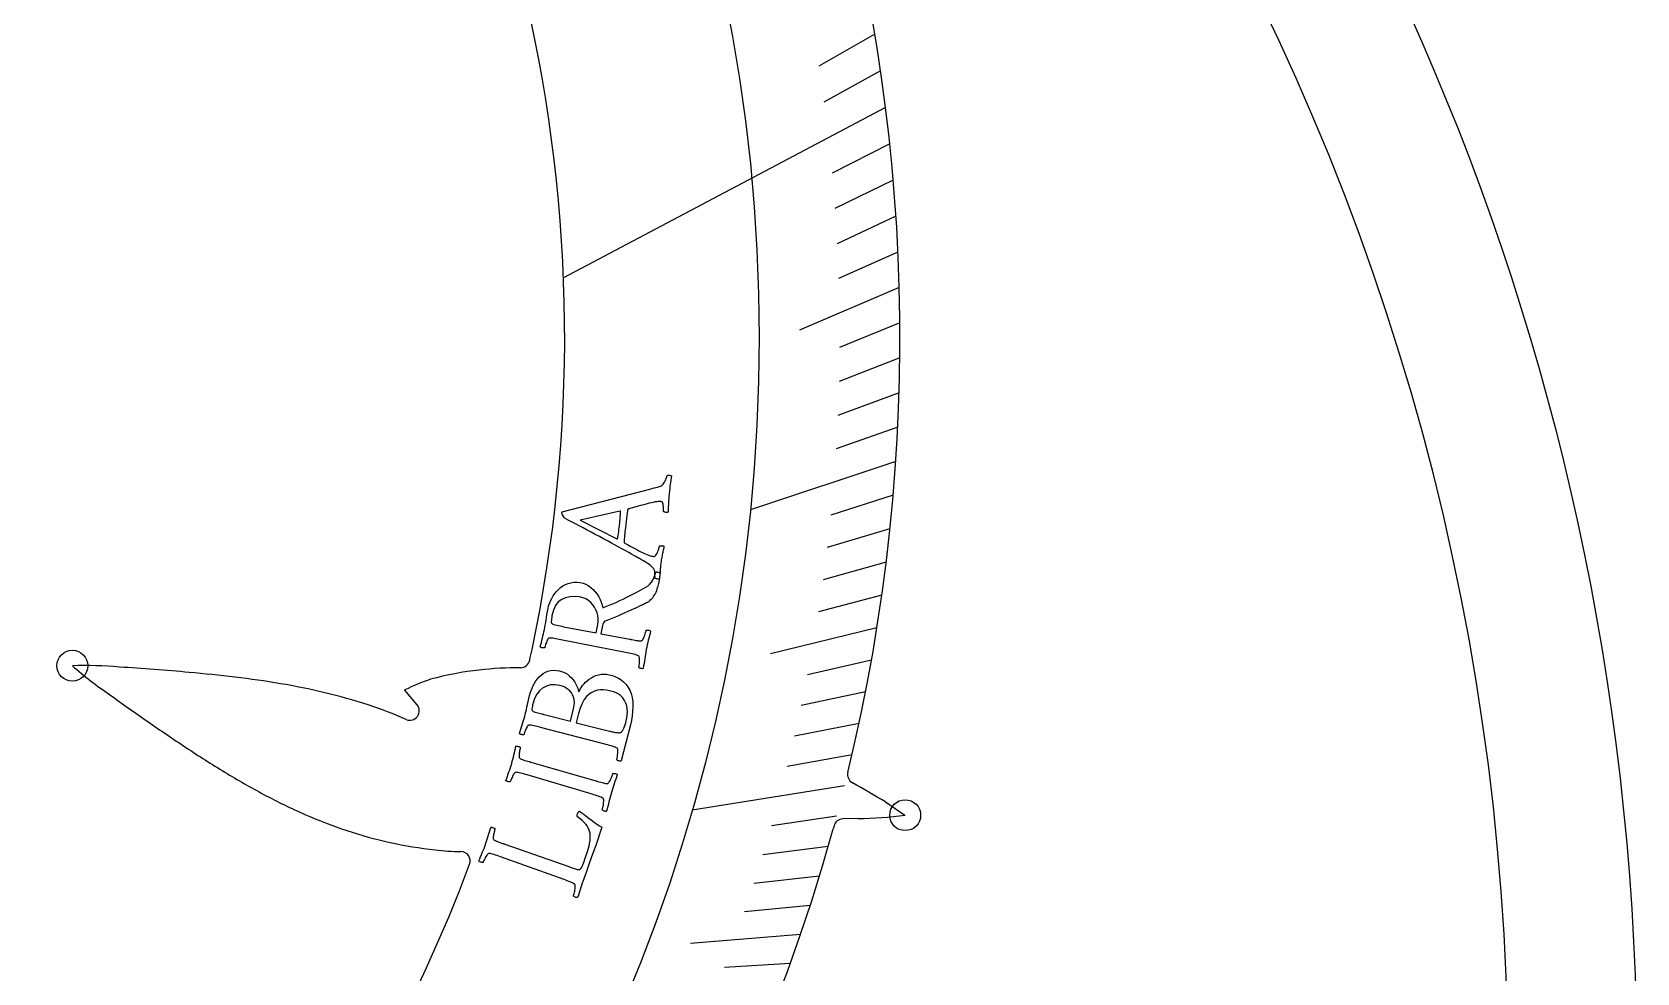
# Model space of a CAD drawing. Header units: millimetres. Extents: x -68 to 68, y -68 to 68.
# Drawn here: x 25.84 to 68.4, y 2.69 to 27.65 of the extents above; entities that cross this region are included whole.
import ezdxf

# ---------------------------------------------------------------- set-up
doc = ezdxf.new("R2010")
doc.units = ezdxf.units.MM
for name, color, linetype in [('CUT_INNER', 6, 'Continuous'), ('CUT_OUTER', 1, 'Continuous'), ('ENGRAVE', 7, 'Continuous'), ('ENGRAVE_FINE', 8, 'Continuous'), ('TEXT', 5, 'Continuous')]:
    doc.layers.add(name, color=color, linetype=linetype)

msp = doc.modelspace()

# ---------------------------------------------------------------- linework, layer by layer
at = {"layer": 'CUT_INNER'}
for points in [[(36.0502, 9.8015), (35.7271, 10.1943), (35.7237, 10.199)], [(48.4713, 7.2249), (48.988, 6.8786), (48.9925, 6.8753)], [(47.1055, 6.5921), (47.0848, 6.5164)], [(47.7444, 6.7878), (47.3394, 6.776)]]:
    msp.add_lwpolyline(points, dxfattribs=at)
for centre, radius, start, end in [((0.0003, 19.5458), 39.962, 348.04781, 87.66562), ((0.0002, -0.0001), 64.9798, 291.797457, 58.641452), ((0.0009, 19.546), 48.8533, 346.34338, 46.68808), ((15.5323, 16.208), 24.0755, 347.46517, 348.16396), ((27.2378, 0.4263), 10.4183, 84.9462, 91.8312), ((33.7692, 18.6797), 10.4206, 228.79801, 235.67407), ((23.0699, -67.5312), 78.5002, 84.935203, 86.285473), ((26.4489, -29.4964), 40.3156, 83.20521, 84.94658), ((38.6174, 2.2929), 8.4815, 96.22192, 105.1053), ((38.7737, 1.4983), 9.2887, 89.86462, 96.64861), ((38.7899, 11.0369), 0.25, 271.31579, 347.51716), ((28.2403, -14.4926), 25.2052, 80.45206, 83.21336), ((29.439, -7.3662), 17.9787, 76.61917, 80.45215), ((38.9196, 3.4325), 7.4833, 109.61747, 115.28239), ((79.3078, 81.859), 88.2983, 234.388548, 235.190773), ((30.3271, -3.6238), 14.1324, 71.77333, 76.61071), ((31.3033, -0.7252), 11.0739, 66.25992, 71.88026), ((35.8571, 9.6427), 0.25, 247.52911, 39.43009), ((59.9134, 53.8806), 54.2552, 235.14067, 236.4363), ((47.2228, 34.7395), 31.2893, 236.42226, 238.65493), ((41.8811, 25.9667), 21.0182, 238.65096, 241.94272), ((47.7161, 7.9531), 0.25, 166.4659, 240.21461), ((24.679, -32.691), 46.4688, 59.20247, 60.45671), ((39.4174, 21.3466), 15.7823, 241.9467, 246.28962), ((38.2707, 18.7431), 12.9374, 246.30258, 251.57214), ((47.6401, 17.2157), 10.4285, 270.57289, 277.45107), ((0.0005, 19.5454), 48.8537, 271.88748, 344.53236), ((37.7987, 17.3394), 11.4565, 251.59246, 257.5594), ((47.3466, 6.5261), 0.25, 91.66039, 164.70703), ((37.6576, 16.7159), 10.8172, 257.57815, 263.98823), ((0.0006, 19.545), 39.9614, 272.334, 339.53402), ((37.2877, 11.9539), 6.0442, 262.74718, 269.25759), ((37.2055, 5.6603), 0.25, 339.43359, 89.10938)]:
    msp.add_arc(centre, radius, start, end, dxfattribs=at)
at = {"layer": 'CUT_OUTER'}
msp.add_circle((0, 0), 68.4, dxfattribs=at)
at = {"layer": 'ENGRAVE'}
for points in [[(48.4717, 25.6478), (39.9309, 21.1286)], [(48.7436, 16.2595), (44.8873, 14.9731)], [(47.3858, 7.6575), (43.3415, 7.004)]]:
    msp.add_lwpolyline(points, dxfattribs=at)
for centre, radius in [((0, 19.5457), 45.1196), ((26.9042, 10.8396), 0.4104), ((48.9932, 6.8751), 0.4104)]:
    msp.add_circle(centre, radius, dxfattribs=at)
at = {"layer": 'ENGRAVE_FINE'}
for points in [[(48.1865, 27.5954), (46.702, 26.7453)], [(48.3395, 26.6194), (46.8389, 25.7931)], [(48.5836, 24.6811), (47.0524, 23.9032)], [(48.6756, 23.7197), (47.1297, 22.9663)], [(48.7482, 22.7639), (47.1881, 22.0354)], [(48.8016, 21.8141), (47.2278, 21.1107)], [(48.8363, 20.8707), (46.1863, 19.7382)], [(48.8527, 19.934), (47.253, 19.2812)], [(48.8513, 19.0042), (47.2393, 18.3771)], [(48.8323, 18.0817), (47.2086, 17.4805)], [(48.7963, 17.1667), (47.1613, 16.5915)], [(48.6746, 15.3602), (47.0186, 14.8376)], [(48.5898, 14.4692), (46.924, 13.9731)], [(48.4895, 13.5865), (46.8144, 13.1172)], [(48.374, 12.7125), (46.6902, 12.27)], [(48.2439, 11.8472), (45.4178, 11.1532)], [(48.0994, 10.9909), (46.3997, 10.6025)], [(47.941, 10.1436), (46.2341, 9.7825)], [(47.769, 9.3056), (46.0554, 8.9718)], [(47.5838, 8.4768), (45.8641, 8.1705)], [(47.1752, 6.8478), (45.4448, 6.5966)], [(46.9525, 6.0476), (45.2176, 5.8242)], [(46.718, 5.2572), (44.9791, 5.0615)], [(46.4721, 4.4765), (44.7297, 4.3086)], [(46.215, 3.7056), (43.2994, 3.4718)], [(45.9472, 2.9446), (44.1994, 2.8326)]]:
    msp.add_lwpolyline(points, dxfattribs=at)
at = {"layer": 'TEXT'}
for points in [[(41.948, 13.6811), (41.9418, 13.6846), (41.9233, 13.6949), (41.8924, 13.7122), (41.8492, 13.7363), (41.7954, 13.7662), (41.7327, 13.8008), (41.6611, 13.84), (41.5807, 13.8839), (41.4934, 13.9315), (41.4013, 13.982), (41.3044, 14.0354), (41.2027, 14.0917), (41.0977, 14.1494), (40.9912, 14.2075), (40.8829, 14.2657), (40.7731, 14.3242), (40.6635, 14.3822), (40.5561, 14.4388), (40.451, 14.4941), (40.3481, 14.5481), (40.2493, 14.5999), (40.1567, 14.6483), (40.07, 14.6935), (39.9895, 14.7355), (39.9732, 14.7482), (39.9563, 14.7659), (39.939, 14.7885), (39.9211, 14.8161), (39.9055, 14.8441), (39.8948, 14.8682), (39.889, 14.8884), (39.8882, 14.9046), (39.8888, 14.9083), (39.8895, 14.9112), (39.8904, 14.9133), (39.8915, 14.9146), (39.8929, 14.9158), (39.8946, 14.9178), (39.8967, 14.9205), (39.8991, 14.924), (42.2206, 15.5225), (42.3349, 15.5544), (42.4204, 15.5788), (42.4771, 15.5957), (42.5049, 15.6049), (42.5289, 15.6162), (42.5518, 15.6328), (42.5735, 15.6548), (42.5941, 15.6821), (42.6129, 15.7122), (42.6292, 15.7426), (42.6432, 15.7731), (42.6547, 15.8039), (42.6637, 15.8321), (42.6704, 15.8547), (42.6747, 15.8717), (42.6767, 15.8832), (42.6895, 15.8895), (42.705, 15.8929), (42.7233, 15.8932), (42.7442, 15.8906), (42.7643, 15.8867), (42.7797, 15.8832), (42.7907, 15.88), (42.7971, 15.8773), (42.7876, 15.8159), (42.7786, 15.7578), (42.77, 15.703), (42.762, 15.6515), (42.7543, 15.5991), (42.747, 15.5417), (42.7399, 15.4794), (42.733, 15.412), (42.7265, 15.341), (42.7213, 15.2761), (42.7174, 15.2174), (42.7149, 15.1649), (42.7128, 15.1124), (42.7103, 15.0536), (42.7074, 14.9884), (42.7039, 14.917), (42.6929, 14.9106), (42.679, 14.907), (42.6621, 14.9062), (42.6423, 14.9082), (42.6228, 14.9124), (42.6066, 14.9182), (42.5939, 14.9255), (42.5846, 14.9343), (42.586, 14.9567), (42.5862, 14.9847), (42.5851, 15.0184), (42.5826, 15.0576), (42.5784, 15.0965), (42.5722, 15.129), (42.564, 15.1552), (42.5537, 15.1749), (42.5443, 15.1835), (42.5315, 15.1903), (42.5152, 15.1953), (42.4956, 15.1984), (42.4728, 15.1989), (42.4429, 15.1967), (42.4061, 15.1916), (42.3621, 15.1836), (42.3131, 15.1735), (42.2609, 15.1619), (42.2056, 15.1487), (42.1472, 15.134), (42.0876, 15.1185), (42.0287, 15.103), (41.9707, 15.0875), (41.9135, 15.0719), (41.8591, 15.057), (41.8098, 15.0436), (41.7655, 15.0315), (41.7262, 15.0208), (41.694, 15.012), (41.671, 15.0058), (41.6572, 15.0021), (41.6526, 15.0008), (41.652, 15.0003), (41.6503, 14.9989), (41.6473, 14.9965), (41.6432, 14.9932), (41.6389, 14.9894), (41.6358, 14.9854), (41.6337, 14.9814), (41.6327, 14.9772), (41.6271, 14.9436), (41.6217, 14.9063), (41.6162, 14.8653), (41.6109, 14.8204), (41.6057, 14.7745), (41.6006, 14.7301), (41.5956, 14.6874), (41.5908, 14.6463), (41.5895, 14.6356), (41.5883, 14.625), (41.587, 14.6144), (41.5857, 14.6038), (41.5845, 14.5935), (41.5833, 14.5836), (41.5822, 14.5743), (41.5812, 14.5656), (41.5739, 14.5043), (41.5674, 14.4477), (41.5617, 14.3959), (41.5568, 14.3489), (41.5523, 14.301), (41.5477, 14.2466), (41.543, 14.1857), (41.5382, 14.1184), (41.5383, 14.116), (41.5391, 14.1129), (41.5407, 14.1092), (41.5429, 14.1049), (41.5452, 14.1008), (41.5469, 14.0979), (41.5479, 14.0961), (41.5482, 14.0956), (41.5533, 14.0929), (41.5685, 14.0848), (41.5939, 14.0713), (41.6293, 14.0525), (41.6718, 14.0298), (41.718, 14.005), (41.768, 13.978), (41.8217, 13.9489), (41.8765, 13.9194), (41.9296, 13.8914), (41.981, 13.865), (42.0307, 13.8401), (42.0794, 13.8156), (42.1244, 13.7951), (42.1656, 13.7786), (42.203, 13.7662), (42.2367, 13.7568), (42.2669, 13.7492), (42.2935, 13.7435), (42.3166, 13.7397), (42.3394, 13.7408), (42.361, 13.7506), (42.3813, 13.7692), (42.4003, 13.7965), (42.4176, 13.8286), (42.4325, 13.8616), (42.445, 13.8955), (42.4552, 13.9303), (42.4632, 13.9622), (42.4692, 13.9874), (42.4732, 14.0061), (42.4753, 14.018), (42.4824, 14.0213), (42.4939, 14.0234), (42.5099, 14.0243), (42.5304, 14.0241), (42.5515, 14.0228), (42.5694, 14.0202), (42.5843, 14.0163), (42.5959, 14.0112), (42.5886, 13.9717), (42.5816, 13.9351), (42.575, 13.9016), (42.5688, 13.871), (42.5628, 13.842), (42.5567, 13.8129), (42.5506, 13.7839), (42.5445, 13.7549), (42.5383, 13.7235), (42.532, 13.6874), (42.5255, 13.6467), (42.519, 13.6013), (42.5128, 13.5554), (42.5076, 13.5132), (42.5035, 13.4748), (42.5005, 13.4401), (42.4979, 13.4072), (42.4953, 13.3744), (42.4927, 13.3415), (42.4901, 13.3087), (42.4871, 13.2737), (42.4834, 13.2343), (42.4791, 13.1906), (42.4741, 13.1426), (42.467, 13.1398), (42.4555, 13.1387), (42.4397, 13.1395), (42.4196, 13.142), (42.3988, 13.1457), (42.3811, 13.15), (42.3665, 13.155), (42.3549, 13.1606), (42.3572, 13.1836), (42.358, 13.2137), (42.3574, 13.251), (42.3555, 13.2953), (42.3507, 13.3395), (42.3418, 13.3763), (42.3288, 13.4056), (42.3117, 13.4275), (42.2746, 13.4647), (42.2346, 13.4997), (42.1919, 13.5326), (42.1465, 13.5634), (42.0989, 13.593), (42.05, 13.6225), (41.9997, 13.6519), (41.948, 13.6811)], [(40.3755, 14.7016), (41.3454, 14.2037), (41.3459, 14.2038), (41.3476, 14.204), (41.3503, 14.2043), (41.3542, 14.2047), (41.3581, 14.2054), (41.3609, 14.2066), (41.3627, 14.2081), (41.3635, 14.21), (41.3709, 14.2518), (41.3785, 14.2977), (41.3863, 14.3475), (41.3943, 14.4014), (41.4018, 14.4545), (41.4083, 14.5021), (41.4138, 14.5442), (41.4183, 14.5808), (41.4237, 14.6283), (41.4282, 14.6734), (41.4319, 14.7163), (41.4347, 14.7568), (41.4372, 14.7971), (41.4398, 14.8393), (41.4426, 14.8833), (41.4456, 14.9292), (41.4454, 14.9331), (41.4437, 14.9363), (41.4406, 14.939), (41.4361, 14.9409), (41.4315, 14.9424), (41.4283, 14.9434), (41.4263, 14.944), (41.4256, 14.9442)], [(39.5223, 12.3601), (39.5374, 12.4266), (39.5583, 12.4932), (39.5851, 12.5598), (39.6179, 12.6265), (39.6559, 12.6914), (39.6986, 12.7527), (39.7461, 12.8105), (39.7984, 12.8647), (39.8552, 12.9139), (39.9167, 12.9564), (39.9827, 12.9923), (40.0532, 13.0215), (40.1281, 13.0424), (40.2071, 13.0533), (40.2902, 13.0541), (40.3774, 13.0449), (40.4504, 13.0279), (40.5207, 13.0011), (40.5883, 12.9643), (40.6531, 12.9174), (40.714, 12.8629), (40.7695, 12.8033), (40.8198, 12.7385), (40.8648, 12.6685), (40.9033, 12.5959), (40.934, 12.5231), (40.9568, 12.4501), (40.972, 12.377), (41.0706, 12.4154), (41.1654, 12.4536), (41.2562, 12.4916), (41.3431, 12.5294), (41.428, 12.5678), (41.5128, 12.6074), (41.5975, 12.6484), (41.682, 12.6907), (41.7687, 12.735), (41.8598, 12.7821), (41.9554, 12.832), (42.0554, 12.8848), (42.1185, 12.922), (42.1744, 12.9625), (42.223, 13.006), (42.2645, 13.0528), (42.3001, 13.1057), (42.331, 13.168), (42.3573, 13.2397), (42.3787, 13.3206), (42.3902, 13.3261), (42.4048, 13.3278), (42.4227, 13.3258), (42.4439, 13.3199), (42.4643, 13.3128), (42.48, 13.3068), (42.491, 13.3022), (42.4973, 13.2988), (42.4813, 13.1971), (42.4645, 13.1047), (42.4471, 13.0215), (42.429, 12.9477), (42.4109, 12.8833), (42.3934, 12.8285), (42.3765, 12.7833), (42.3604, 12.7478), (42.3468, 12.7255), (42.3302, 12.6994), (42.3105, 12.6693), (42.2877, 12.6354), (42.2597, 12.6003), (42.2247, 12.5671), (42.1825, 12.5356), (42.1333, 12.5059), (42.1097, 12.4938), (42.0773, 12.4777), (42.036, 12.4576), (41.9859, 12.4336), (41.9283, 12.4064), (41.8649, 12.3771), (41.7957, 12.3456), (41.7205, 12.3119), (41.6411, 12.2767), (41.559, 12.2404), (41.4742, 12.2032), (41.3867, 12.165), (41.2984, 12.1269), (41.211, 12.09), (41.1245, 12.0541), (41.039, 12.0193), (41.013, 12.003), (40.9921, 11.9782), (40.9761, 11.9449), (40.965, 11.9031), (40.9247, 11.6899), (41.6937, 11.5423), (41.7, 11.5411), (41.7064, 11.5399), (41.7127, 11.5387), (41.719, 11.5375), (41.7254, 11.5362), (41.7317, 11.535), (41.7381, 11.5338), (41.7444, 11.5326), (41.7836, 11.5252), (41.8211, 11.5184), (41.8567, 11.5123), (41.8906, 11.5067), (41.9222, 11.5025), (41.9512, 11.5001), (41.9775, 11.4996), (42.0012, 11.5011), (42.0129, 11.5066), (42.0254, 11.5187), (42.0385, 11.5373), (42.0523, 11.5625), (42.0659, 11.5916), (42.0784, 11.6221), (42.0897, 11.6539), (42.0999, 11.687), (42.1085, 11.7182), (42.1154, 11.7441), (42.1205, 11.7649), (42.1237, 11.7804), (42.1349, 11.7843), (42.1489, 11.7863), (42.1659, 11.7864), (42.1858, 11.7845), (42.2053, 11.7808), (42.2212, 11.7752), (42.2335, 11.7678), (42.2422, 11.7586), (42.2263, 11.6953), (42.2107, 11.6334), (42.1956, 11.5728), (42.181, 11.5135), (42.1668, 11.4544), (42.1532, 11.3944), (42.1401, 11.3335), (42.1276, 11.2716), (42.1161, 11.211), (42.1052, 11.1498), (42.0948, 11.0879), (42.0851, 11.0253), (42.0757, 10.962), (42.0663, 10.8982), (42.057, 10.8338), (42.0477, 10.7688), (42.0362, 10.7635), (42.022, 10.7613), (42.0051, 10.7622), (41.9856, 10.7661), (41.9665, 10.7719), (41.9508, 10.7784), (41.9386, 10.7856), (41.9298, 10.7934), (41.9326, 10.809), (41.9358, 10.8302), (41.9393, 10.8568), (41.943, 10.8889), (41.9462, 10.9236), (41.9478, 10.9577), (41.948, 10.9913), (41.9466, 11.0243), (41.9435, 11.0535), (41.9383, 11.0756), (41.9312, 11.0905), (41.9221, 11.0984), (41.8964, 11.1114), (41.8668, 11.1234), (41.833, 11.1342), (41.7952, 11.1439), (41.7545, 11.153), (41.7122, 11.1622), (41.6682, 11.1715), (41.6227, 11.1808), (39.8628, 11.5302), (39.8171, 11.5393), (39.7726, 11.5479), (39.7293, 11.5559), (39.6874, 11.5634), (39.6478, 11.5694), (39.6119, 11.5728), (39.5796, 11.5737), (39.5508, 11.572), (39.5379, 11.5689), (39.5251, 11.5588), (39.5126, 11.5415), (39.5002, 11.5171), (39.4883, 11.4888), (39.477, 11.4599), (39.4664, 11.4303), (39.4565, 11.4), (39.4478, 11.3718), (39.4408, 11.3482), (39.4356, 11.3292), (39.4322, 11.3148), (39.4211, 11.3115), (39.407, 11.3101), (39.3901, 11.3106), (39.3703, 11.313), (39.3508, 11.3172), (39.335, 11.323), (39.3228, 11.3304), (39.3143, 11.3394), (39.3289, 11.3988), (39.3436, 11.4574), (39.3584, 11.5152), (39.3731, 11.5722), (39.3874, 11.6288), (39.4008, 11.6854), (39.4133, 11.7418), (39.4248, 11.7982), (39.4362, 11.8578), (39.4474, 11.9197), (39.4584, 11.9841), (39.4692, 12.0508), (39.4806, 12.121), (39.4932, 12.196), (39.5071, 12.2757), (39.5223, 12.3601)], [(40.3534, 12.6635), (40.2223, 12.6767), (40.1003, 12.6703), (39.9875, 12.6443), (39.8838, 12.5989), (39.7935, 12.5302), (39.7205, 12.4345), (39.6646, 12.3116), (39.6257, 12.1614), (39.6222, 12.1407), (39.6182, 12.1152), (39.6138, 12.0847), (39.6091, 12.0494), (39.6064, 12.0152), (39.6084, 11.9882), (39.615, 11.9685), (39.6263, 11.9559), (39.6473, 11.9445), (39.6751, 11.9335), (39.71, 11.923), (39.7517, 11.913), (39.7971, 11.9034), (39.8428, 11.8939), (39.8888, 11.8847), (39.9351, 11.8757), (40.7979, 11.7143), (40.8389, 11.931), (40.8488, 12.0102), (40.8489, 12.0892), (40.8394, 12.1681), (40.82, 12.2468), (40.7915, 12.3226), (40.7542, 12.3932), (40.7083, 12.4584), (40.6537, 12.5183), (40.5908, 12.5702), (40.5197, 12.6117), (40.4406, 12.6428), (40.3534, 12.6635)], [(39.0316, 10.0495), (39.0497, 10.1153), (39.0717, 10.1812), (39.0979, 10.2472), (39.128, 10.3133), (39.1622, 10.3775), (39.2002, 10.4377), (39.2422, 10.4939), (39.2882, 10.5461), (39.3385, 10.593), (39.3935, 10.6331), (39.4532, 10.6664), (39.5177, 10.6929), (39.5873, 10.7108), (39.6622, 10.718), (39.7424, 10.7145), (39.828, 10.7003), (39.9028, 10.679), (39.9721, 10.6495), (40.0356, 10.6119), (40.0934, 10.5661), (40.1451, 10.5152), (40.1903, 10.4625), (40.2289, 10.4079), (40.261, 10.3514), (40.287, 10.2964), (40.3074, 10.246), (40.3223, 10.2005), (40.3316, 10.1597), (40.3347, 10.1541), (40.3385, 10.1515), (40.3431, 10.1521), (40.3484, 10.1558), (40.362, 10.1933), (40.3816, 10.2327), (40.4072, 10.2741), (40.4386, 10.3174), (40.4754, 10.361), (40.5171, 10.4033), (40.5637, 10.4443), (40.6151, 10.4841), (40.6708, 10.5206), (40.7299, 10.5518), (40.7924, 10.5777), (40.8585, 10.5983), (40.9273, 10.6119), (40.998, 10.617), (41.0707, 10.6136), (41.1454, 10.6014), (41.2313, 10.5788), (41.3124, 10.5491), (41.3886, 10.5125), (41.46, 10.4688), (41.5261, 10.4161), (41.5864, 10.3526), (41.641, 10.2782), (41.6897, 10.1929), (41.7279, 10.0999), (41.754, 9.997), (41.7679, 9.8844), (41.7697, 9.762), (41.7624, 9.6357), (41.7494, 9.5112), (41.7307, 9.3886), (41.7063, 9.2679), (41.4592, 8.3126), (41.4473, 8.308), (41.433, 8.3066), (41.4163, 8.3085), (41.397, 8.3136), (41.3783, 8.3205), (41.363, 8.3279), (41.3512, 8.3358), (41.3429, 8.3441), (41.3466, 8.3595), (41.351, 8.3804), (41.3561, 8.4068), (41.3617, 8.4387), (41.3669, 8.4731), (41.3705, 8.507), (41.3726, 8.5405), (41.3732, 8.5736), (41.3718, 8.6029), (41.368, 8.6253), (41.3617, 8.6406), (41.3531, 8.649), (41.3283, 8.6635), (41.2994, 8.6772), (41.2663, 8.69), (41.2291, 8.7019), (41.189, 8.7134), (41.1473, 8.7251), (41.104, 8.7369), (41.059, 8.7488), (39.3239, 9.2051), (39.2787, 9.2169), (39.2348, 9.228), (39.1921, 9.2386), (39.1506, 9.2485), (39.1115, 9.2568), (39.0759, 9.2623), (39.0436, 9.2651), (39.0149, 9.2651), (39.0017, 9.2628), (38.9884, 9.2534), (38.9749, 9.2369), (38.9611, 9.2133), (38.9475, 9.1856), (38.9345, 9.157), (38.922, 9.1275), (38.91, 9.097), (38.8994, 9.0685), (38.8909, 9.0447), (38.8845, 9.0256), (38.8802, 9.0113), (38.8689, 9.0087), (38.8549, 9.0081), (38.838, 9.0096), (38.8183, 9.0132), (38.7992, 9.0186), (38.7837, 9.0253), (38.772, 9.0334), (38.764, 9.0429), (38.7821, 9.1014), (38.8004, 9.1594), (38.8186, 9.2169), (38.8369, 9.2738), (38.8548, 9.3303), (38.8716, 9.3866), (38.8874, 9.4426), (38.9023, 9.4984), (38.9171, 9.557), (38.9319, 9.6178), (38.9465, 9.6808), (38.9609, 9.7459), (38.9762, 9.8145), (38.9931, 9.8879), (39.0116, 9.9663), (39.0316, 10.0495)], [(40.1169, 9.368), (40.1997, 9.7001), (40.2162, 9.7871), (40.2216, 9.8676), (40.2158, 9.9415), (40.1989, 10.0086), (40.173, 10.0693), (40.1404, 10.1237), (40.1009, 10.1717), (40.0547, 10.2133), (40.004, 10.2487), (39.951, 10.2778), (39.8957, 10.3007), (39.8382, 10.3174), (39.7072, 10.3366), (39.5869, 10.3314), (39.4771, 10.3018), (39.3779, 10.248), (39.2915, 10.1735), (39.2203, 10.0815), (39.1643, 9.9721), (39.1232, 9.8451), (39.1184, 9.8247), (39.113, 9.7994), (39.1068, 9.7693), (39.1, 9.7343), (39.0953, 9.7003), (39.0957, 9.6733), (39.1012, 9.6532), (39.1117, 9.64), (39.1294, 9.6298), (39.1521, 9.6197), (39.1798, 9.6096), (39.2124, 9.5996), (39.2482, 9.5896), (39.285, 9.5796), (39.323, 9.5695), (39.3621, 9.5595), (39.3702, 9.5574), (39.3777, 9.5555), (39.3847, 9.5537), (39.3913, 9.5521), (39.3975, 9.5505), (39.4038, 9.5489), (39.41, 9.5473), (39.4163, 9.5457)], [(40.2712, 9.3288), (41.1554, 9.1045), (41.172, 9.1005), (41.1925, 9.0957), (41.2171, 9.0901), (41.2456, 9.0839), (41.2758, 9.0778), (41.3054, 9.0726), (41.3345, 9.0685), (41.3629, 9.0653), (41.3888, 9.0636), (41.4102, 9.0635), (41.427, 9.0652), (41.4392, 9.0685), (41.4683, 9.0883), (41.4939, 9.1138), (41.5159, 9.1451), (41.5342, 9.182), (41.5505, 9.224), (41.5662, 9.2704), (41.5812, 9.3211), (41.5955, 9.3762), (41.6117, 9.4551), (41.6217, 9.5346), (41.6257, 9.6147), (41.6236, 9.6953), (41.6123, 9.7744), (41.5886, 9.8498), (41.5527, 9.9215), (41.5045, 9.9894), (41.4414, 10.0507), (41.361, 10.1024), (41.2632, 10.1447), (41.1481, 10.1776), (41.0703, 10.1914), (40.9922, 10.1977), (40.9137, 10.1963), (40.8348, 10.1875), (40.7573, 10.1676), (40.6827, 10.1332), (40.611, 10.0844), (40.5422, 10.0211), (40.4786, 9.9402), (40.4225, 9.8383), (40.3737, 9.7155), (40.332, 9.5716)], [(38.5579, 8.2487), (38.5741, 8.3055), (38.5892, 8.3619), (38.6033, 8.4177), (38.6163, 8.4731), (38.629, 8.5288), (38.6422, 8.5856), (38.656, 8.6437), (38.6703, 8.7029), (38.682, 8.7069), (38.6962, 8.7079), (38.7129, 8.7057), (38.7321, 8.7005), (38.7508, 8.6935), (38.7661, 8.6862), (38.7779, 8.6784), (38.7862, 8.6704), (38.7826, 8.6559), (38.7783, 8.6363), (38.7735, 8.6115), (38.7679, 8.5815), (38.7626, 8.5494), (38.7583, 8.518), (38.755, 8.4873), (38.7528, 8.4575), (38.7527, 8.4308), (38.7558, 8.4095), (38.7622, 8.3938), (38.7718, 8.3835), (38.7925, 8.3718), (38.8167, 8.3604), (38.8443, 8.3493), (38.8753, 8.3386), (38.9089, 8.328), (38.9441, 8.3172), (38.981, 8.3062), (39.0195, 8.2949), (39.0257, 8.2932), (39.0319, 8.2914), (39.0381, 8.2896), (39.0443, 8.2878), (39.0505, 8.286), (39.0567, 8.2842), (39.0629, 8.2824), (39.0691, 8.2806), (40.793, 7.7836), (40.7992, 7.7818), (40.8054, 7.78), (40.8116, 7.7782), (40.8178, 7.7764), (40.824, 7.7746), (40.8302, 7.7728), (40.8364, 7.771), (40.8426, 7.7693), (40.881, 7.7583), (40.9177, 7.7482), (40.9526, 7.7388), (40.9858, 7.7302), (41.017, 7.7231), (41.0456, 7.7181), (41.0718, 7.7152), (41.0955, 7.7145), (41.1077, 7.719), (41.1212, 7.7299), (41.1359, 7.7472), (41.152, 7.771), (41.1682, 7.7988), (41.1834, 7.828), (41.1975, 7.8586), (41.2106, 7.8907), (41.2221, 7.9209), (41.2313, 7.9462), (41.2383, 7.9664), (41.2429, 7.9815), (41.2544, 7.9844), (41.2685, 7.9851), (41.2854, 7.9837), (41.3051, 7.98), (41.3242, 7.9745), (41.3395, 7.9675), (41.3511, 7.959), (41.3589, 7.949), (41.3373, 7.8875), (41.3162, 7.8272), (41.2957, 7.7682), (41.2757, 7.7105), (41.2562, 7.653), (41.2372, 7.5945), (41.2186, 7.535), (41.2005, 7.4745), (41.1835, 7.4152), (41.1671, 7.3552), (41.1511, 7.2945), (41.1357, 7.233), (41.1206, 7.1709), (41.1055, 7.1082), (41.0904, 7.0449), (41.0752, 6.9811), (41.0633, 6.9768), (41.0489, 6.9759), (41.0322, 6.9783), (41.0131, 6.984), (40.9946, 6.9915), (40.9796, 6.9994), (40.9681, 7.0077), (40.96, 7.0163), (40.9643, 7.0316), (40.9693, 7.0523), (40.9752, 7.0785), (40.9819, 7.1102), (40.9882, 7.1444), (40.9929, 7.1782), (40.9961, 7.2117), (40.9978, 7.2447), (40.9973, 7.2741), (40.9942, 7.2965), (40.9884, 7.312), (40.9801, 7.3207), (40.9557, 7.336), (40.9273, 7.3506), (40.8946, 7.3645), (40.8578, 7.3776), (40.8182, 7.3904), (40.7769, 7.4034), (40.7339, 7.4166), (40.6894, 7.43), (38.9698, 7.942), (38.9251, 7.9552), (38.8815, 7.9678), (38.8392, 7.9797), (38.7981, 7.991), (38.7593, 8.0005), (38.7238, 8.0072), (38.6917, 8.011), (38.6629, 8.0119), (38.6497, 8.0101), (38.6361, 8.0011), (38.6221, 7.985), (38.6075, 7.9619), (38.593, 7.9347), (38.5791, 7.9065), (38.5656, 7.8774), (38.5527, 7.8473), (38.5412, 7.8191), (38.5319, 7.7956), (38.5249, 7.7768), (38.5202, 7.7626), (38.5088, 7.7603), (38.4947, 7.7602), (38.4779, 7.7623), (38.4584, 7.7665), (38.4394, 7.7725), (38.4242, 7.7797), (38.4127, 7.7881), (38.405, 7.7979), (38.425, 7.8558), (38.4451, 7.9132), (38.4652, 7.97), (38.4854, 8.0263), (38.505, 8.0823), (38.5237, 8.138), (38.5413, 8.1935), (38.5579, 8.2487)], [(40.0685, 5.5126), (40.0731, 5.511), (40.0787, 5.509), (40.0853, 5.5067), (40.0929, 5.504), (40.1126, 5.4971), (40.135, 5.4893), (40.1603, 5.4804), (40.1883, 5.4706), (40.2172, 5.4608), (40.245, 5.4519), (40.2718, 5.444), (40.2974, 5.437), (40.3201, 5.432), (40.3381, 5.4297), (40.3514, 5.4303), (40.36, 5.4336), (40.3804, 5.4509), (40.3989, 5.4715), (40.4153, 5.4954), (40.4297, 5.5226), (40.4442, 5.5559), (40.4609, 5.598), (40.4797, 5.6488), (40.5005, 5.7085), (40.5776, 5.9362), (40.5958, 5.9962), (40.6116, 6.0601), (40.6249, 6.1281), (40.6357, 6.2), (40.6421, 6.2709), (40.6423, 6.3361), (40.6363, 6.3956), (40.624, 6.4492), (40.6067, 6.4952), (40.5837, 6.5416), (40.5552, 6.5883), (40.521, 6.6352), (40.4797, 6.6827), (40.4295, 6.7308), (40.3705, 6.7797), (40.3027, 6.8293), (40.294, 6.8394), (40.2901, 6.8537), (40.2908, 6.8721), (40.2962, 6.8947), (40.3084, 6.9281), (40.3217, 6.9545), (40.3361, 6.9737), (40.3517, 6.9858), (40.426, 6.9303), (40.5023, 6.8725), (40.5808, 6.8126), (40.6613, 6.7504), (40.7404, 6.6911), (40.8147, 6.6397), (40.8842, 6.5963), (40.9489, 6.561), (40.8958, 6.3964), (40.8411, 6.2329), (40.785, 6.0704), (40.7274, 5.9091), (40.6674, 5.743), (40.6042, 5.5665), (40.5377, 5.3796), (40.4676, 5.1823), (40.4437, 5.1138), (40.4216, 5.0486), (40.4016, 4.9868), (40.3835, 4.9284), (40.3657, 4.8713), (40.3468, 4.8134), (40.3267, 4.7548), (40.3053, 4.6955), (40.2931, 4.692), (40.2787, 4.6919), (40.2622, 4.6952), (40.2435, 4.7019), (40.2254, 4.7105), (40.2109, 4.7192), (40.1998, 4.7281), (40.1922, 4.7371), (40.1973, 4.7522), (40.2036, 4.7726), (40.2109, 4.7984), (40.2193, 4.8297), (40.2275, 4.8635), (40.2342, 4.897), (40.2392, 4.9302), (40.2427, 4.9631), (40.2439, 4.9924), (40.2421, 5.015), (40.2372, 5.0308), (40.2293, 5.0399), (40.2059, 5.0566), (40.1783, 5.0728), (40.1465, 5.0884), (40.1105, 5.1036), (40.0716, 5.1186), (40.0311, 5.1339), (39.989, 5.1495), (39.9453, 5.1654), (38.2571, 5.7731), (38.2132, 5.7888), (38.1704, 5.8038), (38.1288, 5.818), (38.0884, 5.8316), (38.0502, 5.8433), (38.0152, 5.852), (37.9833, 5.8576), (37.9546, 5.8601), (37.9414, 5.859), (37.9273, 5.8508), (37.9123, 5.8356), (37.8965, 5.8132), (37.8805, 5.7869), (37.865, 5.7596), (37.85, 5.7313), (37.8354, 5.702), (37.8223, 5.6744), (37.8117, 5.6515), (37.8037, 5.6331), (37.7981, 5.6192), (37.7866, 5.6176), (37.7726, 5.6183), (37.7559, 5.6213), (37.7366, 5.6266), (37.718, 5.6336), (37.7032, 5.6416), (37.6922, 5.6507), (37.6851, 5.6609), (37.7084, 5.7176), (37.7316, 5.7738), (37.7549, 5.8294), (37.7782, 5.8845), (37.8009, 5.9392), (37.8227, 5.9938), (37.8434, 6.0482), (37.8631, 6.1024), (37.8825, 6.1583), (37.9007, 6.2137), (37.9179, 6.2686), (37.9339, 6.3232), (37.9498, 6.3781), (37.9662, 6.4341), (37.9832, 6.4913), (38.0007, 6.5496), (38.0127, 6.553), (38.0269, 6.5531), (38.0435, 6.55), (38.0624, 6.5437), (38.0807, 6.5357), (38.0955, 6.5275), (38.1068, 6.5191), (38.1147, 6.5106), (38.1103, 6.4964), (38.1049, 6.477), (38.0987, 6.4525), (38.0915, 6.4229), (38.0843, 6.3911), (38.0783, 6.36), (38.0733, 6.3296), (38.0694, 6.3), (38.0678, 6.2733), (38.0697, 6.2519), (38.0752, 6.2358), (38.0842, 6.225), (38.1042, 6.2121), (38.1277, 6.1994), (38.1546, 6.1868), (38.185, 6.1744), (38.218, 6.1619), (38.2526, 6.1491), (38.2887, 6.1361), (38.3265, 6.1227), (38.3326, 6.1206), (38.3387, 6.1184), (38.3448, 6.1163), (38.3509, 6.1142), (38.3569, 6.112), (38.363, 6.1099), (38.3691, 6.1078), (38.3752, 6.1056)]]:
    msp.add_lwpolyline(points, close=True, dxfattribs=at)

doc.saveas('drawing.dxf')
